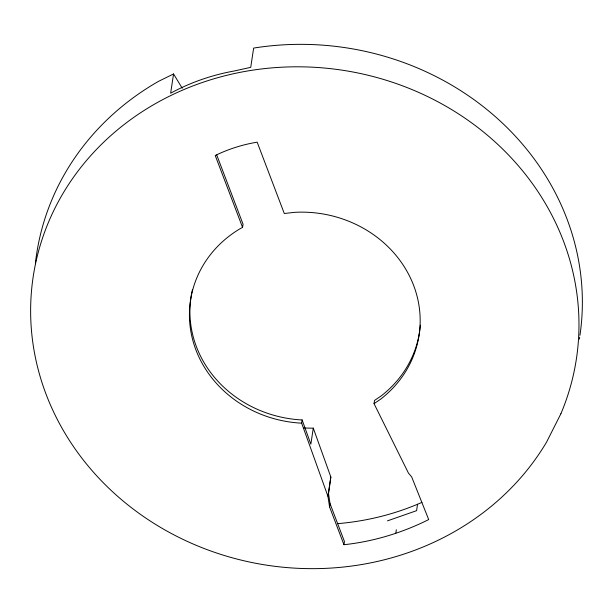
<?xml version="1.0" encoding="UTF-8"?>
<svg xmlns="http://www.w3.org/2000/svg" width="613" height="613" viewBox="0 0 613 613"><rect width="100%" height="100%" fill="white"/><g stroke="black" fill="none" stroke-linecap="round" stroke-linejoin="round"><path stroke-width="0.92" d="M35.362 263.713A274.693 250.357 8.6 0 1 158.568 81.33L173.556 73.958L170.644 93.207A206.06 187.808 8.6 0 1 234.112 71.016L250.732 67.338L253.644 48.082A274.693 250.357 8.6 0 1 579.952 335.326M420.349 325.151A115.589 105.352 8.6 0 1 381.064 396.021L374.528 400.435L374.037 403.645L408.45 473.09L411.691 476.945L428.694 519.563C402.281 532.82 373.355 541.578 343.954 544.712L329.579 506.913L327.924 496.224L301.634 423.1L300.485 423.1A115.589 105.352 8.6 0 1 193.815 343.786A115.589 105.352 8.6 0 1 240.526 228.465L242.572 227.423L243.054 224.212L216.726 154.966M301.634 423.1L302.117 419.89L300.975 419.89A115.589 105.352 8.6 0 1 192.398 289.888M303.91 427.958A141.955 129.374 8.6 0 0 313.281 428.142L310.852 444.187L302.117 419.89M327.924 496.224L330.836 476.975L313.281 428.142M329.579 506.913L330.062 503.702L328.53 493.764L330.836 476.975M343.954 544.712L344.437 541.501L330.062 503.702M395.845 532.958L396.335 529.747M417.553 504.261L416.579 510.675L387.462 520.858M374.037 403.645L380.581 399.224A115.589 105.352 8.6 0 0 410.955 279.061A115.589 105.352 8.6 0 0 294.631 212.336L284.294 213.516L257.161 142.162A147.894 134.791 8.6 0 0 215.232 155.51L242.572 227.423M173.556 73.958L182.253 88.249M579.668 337.211A274.693 250.357 8.6 0 1 579.369 339.096M421.951 502.369A251.031 228.795 8.6 0 1 337.326 523.671M560.895 413.744L546.604 442.042A274.693 250.357 8.6 0 1 78.249 453.306A274.693 250.357 8.6 0 1 272.923 67.798A274.693 250.357 8.6 0 1 560.895 413.744"/></g></svg>
